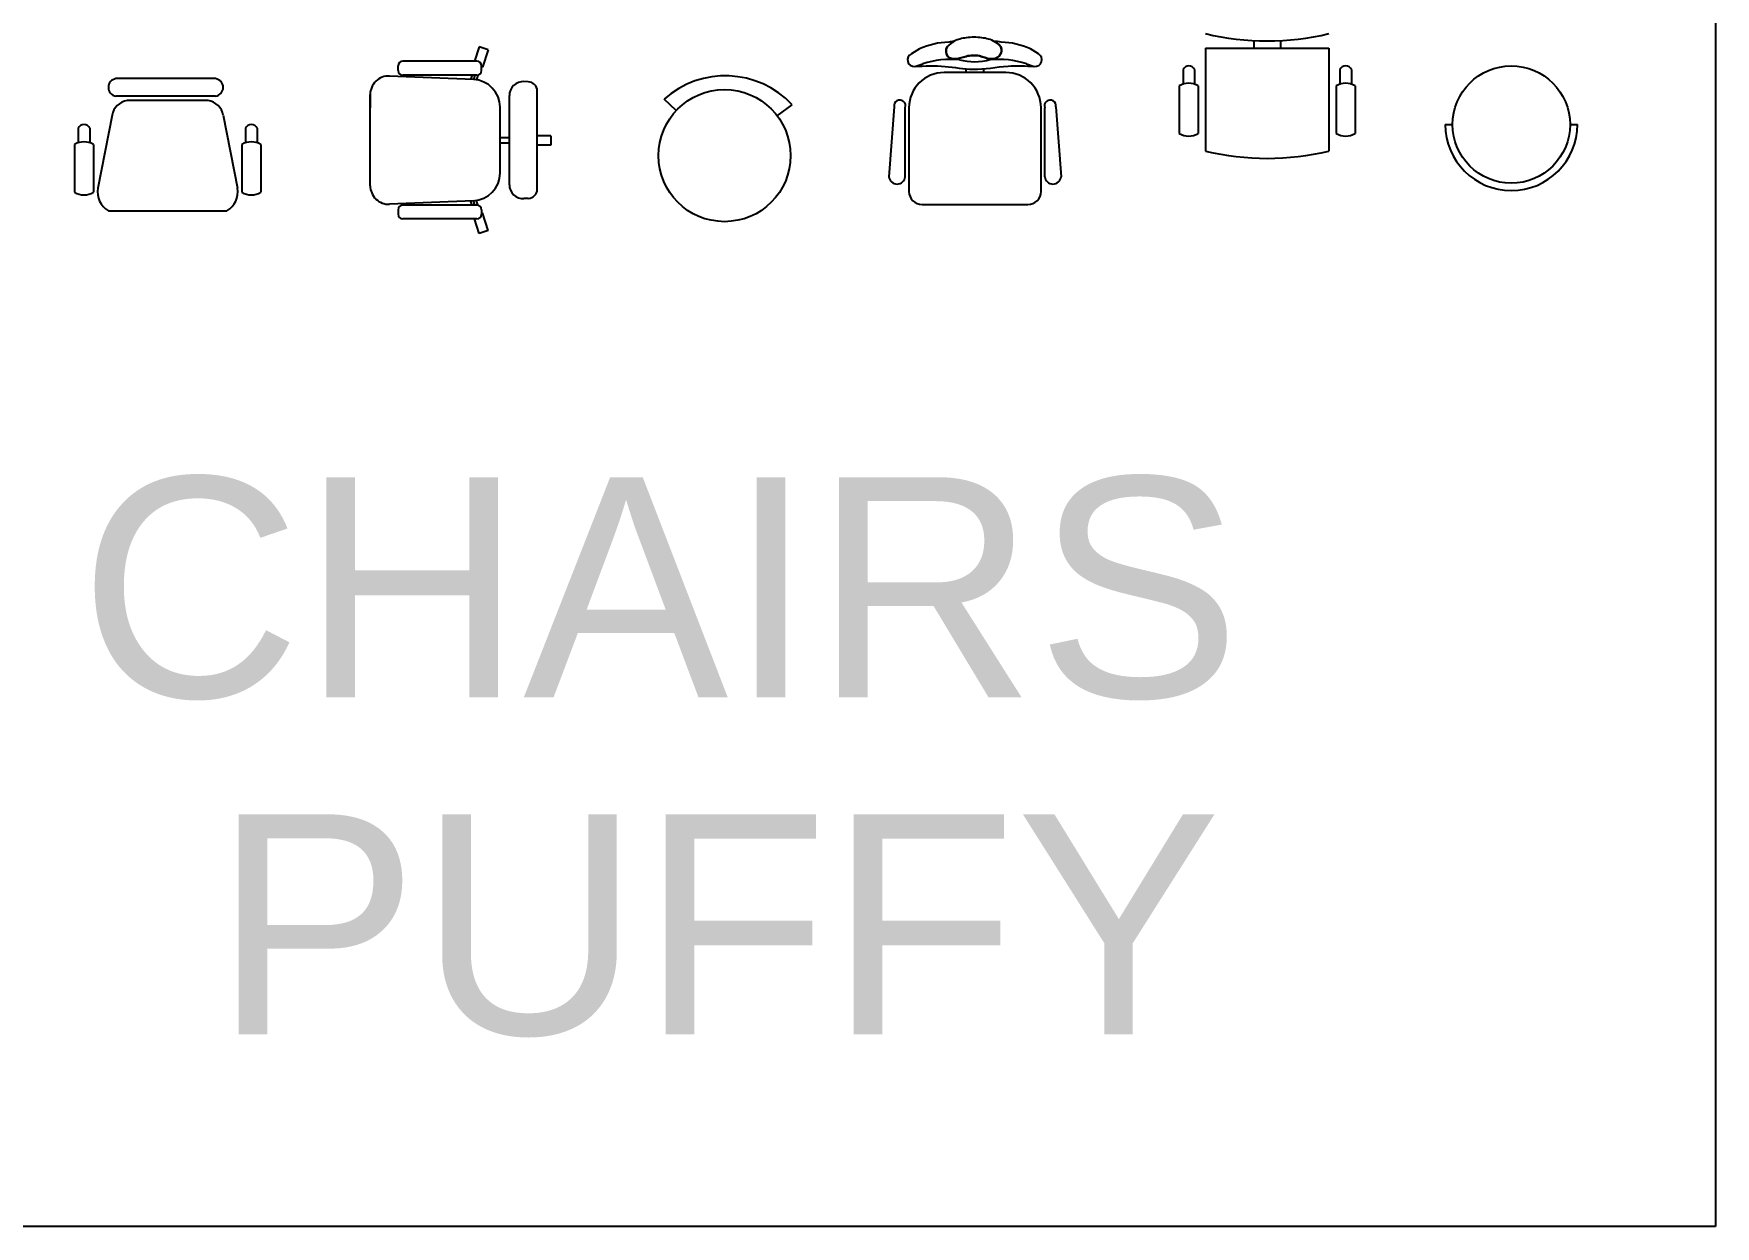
# Model space of a CAD drawing. Header units: metres. Extents: x 3586 to 7307, y 3108 to 6437.
# Drawn here: x 4052.531 to 4053.165, y 3261.363 to 3261.813 of the extents above; entities that cross this region are included whole.
import ezdxf

# ---------------------------------------------------------------- set-up
doc = ezdxf.new("R2010")
doc.units = ezdxf.units.M
doc.layers.add('FURNITURE', color=40, linetype='Continuous')
doc.styles.get("Standard").update_dxf_attribs({"font": 'arial.ttf'})

msp = doc.modelspace()

# ---------------------------------------------------------------- linework, layer by layer
for p, q in [((4053.165060419639, 3262.201409786619), (4053.165060419639, 3261.36325954664)), ((4052.698919352592, 3261.808156187853), (4052.697145296218, 3261.802696203758)), ((4052.702246219564, 3261.807075223247), (4052.698919352592, 3261.808156187853)), ((4052.702246219564, 3261.807075223247), (4052.700084290352, 3261.800421489302)), ((4052.668284934261, 3261.799198128812), (4052.668284934261, 3261.800947166285)), ((4052.698018571308, 3261.802696203758), (4052.670033971735, 3261.802696203758)), ((4052.698018571308, 3261.797449091338), (4052.670033971735, 3261.797449091338)), ((4052.696176024777, 3261.797449091338), (4052.695663293588, 3261.795871066998)), ((4052.697279452877, 3261.797449091338), (4052.696751950905, 3261.795825607204)), ((4052.698396291373, 3261.797490364298), (4052.697821490794, 3261.795721310017)), ((4052.699767608782, 3261.799198128812), (4052.699767608782, 3261.800947166285)), ((4052.700084290352, 3261.800421489302), (4052.699767608782, 3261.800524385382)), ((4052.696706414131, 3261.795827603642), (4052.665078112846, 3261.797145449529)), ((4052.717403610281, 3261.794965220469), (4052.71572738619, 3261.795035063139)), ((4052.720756058462, 3261.754454955325), (4052.720756058462, 3261.791470178098)), ((4052.657790709422, 3261.755769768637), (4052.657790709422, 3261.790155364786)), ((4052.657790709422, 3261.790155364786), (4052.657790709422, 3261.785098535763)), ((4052.706763758675, 3261.760582656895), (4052.706763758675, 3261.785342476528)), ((4052.710261833622, 3261.75613263384), (4052.710261833622, 3261.789792499583)), ((4052.710261833622, 3261.773858367264), (4052.706763758675, 3261.773858367264)), ((4052.72587137804, 3261.774557982254), (4052.720756058462, 3261.774557982254)), ((4052.72587137804, 3261.774557982254), (4052.72587137804, 3261.771059907307)), ((4052.710261833622, 3261.771759522296), (4052.706763758675, 3261.771759522296)), ((4052.72587137804, 3261.771059907307), (4052.720756058462, 3261.771059907307)), ((4052.696706414131, 3261.750097529781), (4052.665078112846, 3261.748779683894)), ((4052.668284934261, 3261.746727004611), (4052.668284934261, 3261.744977967138)), ((4052.698018571308, 3261.748476042085), (4052.670033971735, 3261.748476042085)), ((4052.696176024777, 3261.748476042085), (4052.695663293588, 3261.750054066425)), ((4052.697279452877, 3261.748476042085), (4052.696751950905, 3261.750099526219)), ((4052.698396291373, 3261.748434769126), (4052.697821490794, 3261.750203823406)), ((4052.699767608782, 3261.746727004611), (4052.699767608782, 3261.744977967138)), ((4052.717403610281, 3261.750959912954), (4052.71572738619, 3261.750890070284)), ((4052.698018571308, 3261.743228929665), (4052.670033971735, 3261.743228929665)), ((4052.698919352592, 3261.73776894557), (4052.697145296218, 3261.743228929665)), ((4052.702246219564, 3261.738849910176), (4052.700084290352, 3261.745503644121)), ((4052.702246219564, 3261.738849910176), (4052.698919352592, 3261.73776894557)), ((4053.165060419639, 3261.36325954664), (4052.37925082707, 3261.36325954664))]:
    msp.add_line(p, q)
for centre, radius, start, end in [((4052.670033971735, 3261.800947166285), 0.00174903747334182, 90, 180), ((4052.670033971735, 3261.799198128812), 0.00174903747334182, 180, 270), ((4052.698018571308, 3261.800947166285), 0.00174903747334182, 0, 90), ((4052.698018571308, 3261.799198128812), 0.00174903747334182, 270, 0), ((4052.664786859315, 3261.790155364786), 0.006996149893367281, 87.61405597200324, 180), ((4052.696269533835, 3261.785342476528), 0.01049422484005092, 0, 87.61405597200324), ((4052.715508946042, 3261.789792499583), 0.005247112420025461, 87.61405597200324, 180), ((4052.717257983515, 3261.791470178098), 0.003498074946683641, 0, 87.61405597200324), ((4052.696269533835, 3261.760582656895), 0.01049422484005092, 272.3859440279967, 0), ((4052.664786859315, 3261.755769768637), 0.006996149893367281, 180, 272.3859440279967), ((4052.715508946042, 3261.75613263384), 0.005247112420025461, 180, 272.3859440279967), ((4052.717257983515, 3261.754454955325), 0.003498074946683641, 272.3859440279967, 0), ((4052.670033971735, 3261.746727004611), 0.00174903747334182, 90, 180), ((4052.698018571308, 3261.746727004611), 0.00174903747334182, 0, 90), ((4052.670033971735, 3261.744977967138), 0.00174903747334182, 180, 270), ((4052.698018571308, 3261.744977967138), 0.00174903747334182, 270, 0)]:
    msp.add_arc(centre, radius, start, end)
at = {"layer": 'FURNITURE'}
for p, q in [((4052.991081917805, 3261.807594960833), (4052.991081917805, 3261.810490561343)), ((4053.001043370179, 3261.810488430699), (4053.001043370179, 3261.807594960833)), ((4052.864927886584, 3261.807337380156), (4052.861929700025, 3261.80549507683)), ((4052.909795649156, 3261.80549507683), (4052.906797462597, 3261.807337380156)), ((4052.972831430229, 3261.807594960833), (4053.019293581048, 3261.807594960833)), ((4052.972831430229, 3261.807594960833), (4052.972831430229, 3261.768856062393)), ((4053.019293581048, 3261.807594960833), (4053.019293581048, 3261.768850113192)), ((4052.863138475119, 3261.800769945085), (4052.866136661678, 3261.801769340604)), ((4052.897484369026, 3261.798466338862), (4052.874240980155, 3261.798466338862)), ((4052.882542190466, 3261.798466338862), (4052.882542190466, 3261.799859454246)), ((4052.889183158715, 3261.798466338862), (4052.889183158715, 3261.799888222011)), ((4052.905222418682, 3261.801769340604), (4052.908220605241, 3261.800769945085)), ((4052.96431715552, 3261.799558586801), (4052.964319369176, 3261.794123092643)), ((4052.968693276889, 3261.799549759848), (4052.968692723475, 3261.794245646178)), ((4053.023431734388, 3261.799549759848), (4053.023432287802, 3261.794245646178)), ((4053.027807855757, 3261.799558586801), (4053.027805642101, 3261.794123092643)), ((4052.599496244356, 3261.79615680242), (4052.561899537114, 3261.79615680242)), ((4052.962886026863, 3261.793436554879), (4052.962886026863, 3261.77550605129)), ((4052.970058549278, 3261.793436554879), (4052.970058549278, 3261.77550605129)), ((4053.022066461999, 3261.793436554879), (4053.022066461999, 3261.77550605129)), ((4053.029238984414, 3261.793436554879), (4053.029238984414, 3261.77550605129)), ((4052.599496244356, 3261.789515668147), (4052.561899537114, 3261.789515668147)), ((4052.596649122915, 3261.787855564438), (4052.566170343795, 3261.787855564438)), ((4052.773211121907, 3261.784092921365), (4052.768596230059, 3261.788405856688)), ((4052.811313428199, 3261.782096054848), (4052.816955470305, 3261.786330855029)), ((4052.855376214874, 3261.785548207426), (4052.853349600872, 3261.759173943389)), ((4052.859575508605, 3261.759173943389), (4052.859575508605, 3261.785184402363)), ((4052.860959043657, 3261.785184402363), (4052.860959043657, 3261.753639803181)), ((4052.910766305524, 3261.753639803181), (4052.910766305524, 3261.785184402363)), ((4052.912149840576, 3261.759173943389), (4052.912149840576, 3261.785184402363)), ((4052.916349134307, 3261.785548207426), (4052.918375748309, 3261.759173943389)), ((4052.560475768862, 3261.78232142423), (4052.555122290662, 3261.754818878043)), ((4052.602343753188, 3261.78232142423), (4052.607697176047, 3261.754818878043)), ((4053.063210695935, 3261.778848329978), (4053.065977766038, 3261.778848329978)), ((4053.110250887697, 3261.778848329978), (4053.113017957801, 3261.778848329978)), ((4052.547674500112, 3261.777441751444), (4052.547676796781, 3261.772009882147)), ((4052.552050704493, 3261.77743292449), (4052.552050068068, 3261.771988935427)), ((4052.610741036173, 3261.77743292449), (4052.610741672599, 3261.771988935427)), ((4052.615117240554, 3261.777441751444), (4052.615114971557, 3261.772009882147)), ((4052.546243482138, 3261.771319691852), (4052.546243482138, 3261.753315418173)), ((4052.553415921541, 3261.771319691852), (4052.553415921541, 3261.753315418173)), ((4052.609375819125, 3261.771319691852), (4052.609375819125, 3261.753315418173)), ((4052.616548230858, 3261.771319691852), (4052.616548230858, 3261.753315418173)), ((4052.865939769844, 3261.748659076994), (4052.905785579337, 3261.748659076994)), ((4052.559052083624, 3261.746349485211), (4052.603767383086, 3261.746349485211))]:
    msp.add_line(p, q, dxfattribs=at)
for centre, radius in [((4053.088114326868, 3261.778848329978), 0.02213656082970215), ((4052.791424485779, 3261.767108645068), 0.02490363093341491)]:
    msp.add_circle(centre, radius, dxfattribs=at)
for centre, radius, start, end in [((4052.88586267459, 3261.74558210916), 0.06508289021009599, 97.0094000807546, 98.7578837847737), ((4052.88586267459, 3261.74558210916), 0.06508289021009606, 81.24211621522632, 83.784786938277), ((4052.996062643992, 3261.909376792225), 0.09901462293517474, 256.4232999981892, 283.5767000018108), ((4052.862856485194, 3261.803214986164), 0.002461248503559474, 112.1201961187936, 276.5789337146614), ((4052.876609603452, 3261.782144007645), 0.02776992127245584, 91.35445090378954, 114.8763126078449), ((4052.895115745729, 3261.782144007645), 0.02776992127245584, 65.12368739215518, 88.64554909621047), ((4052.908500968507, 3261.803301563854), 0.002547095827996127, 263.6805489961031, 59.44955335098038), ((4052.874240980155, 3261.785184402363), 0.01328193649782124, 90, 180), ((4052.876680110365, 3261.768976670464), 0.03444595077981235, 84.46373978562454, 107.8235565697009), ((4052.885697163426, 3261.824769196441), 0.02224819020094516, 255.171628082761, 285.2907366975242), ((4052.894470954932, 3261.767734399092), 0.03569273338523965, 72.46894012898181, 94.67093439495643), ((4052.897484369026, 3261.785184402363), 0.01328193649782116, 0, 90), ((4052.966503140902, 3261.79854412356), 0.002409943734917288, 24.66384999590742, 155.1051000021528), ((4053.025621870375, 3261.79854412356), 0.002409949269057494, 24.8951099982157, 155.3360000007767), ((4052.562411943155, 3261.792836235283), 0.003359862299101258, 98.77221999770279, 261.2278000008388), ((4052.598983893656, 3261.792836235283), 0.003359853997890948, 278.7713999966623, 81.22860999795542), ((4052.791707608933, 3261.762472585134), 0.03473717203239914, 43.37911000338603, 131.7070000007289), ((4052.966472426424, 3261.787479551019), 0.006953204439413593, 58.95133000168358, 121.0487000007107), ((4053.02565286156, 3261.787479523348), 0.006953229343044527, 58.95140999517172, 121.0485999991781), ((4052.567095486013, 3261.781206682369), 0.00671293697523811, 97.92148000445961, 170.441299997279), ((4052.595723897684, 3261.781206571686), 0.006713044890972153, 9.559449997290725, 82.07820999642738), ((4052.857521914514, 3261.785897878376), 0.002174004763893121, 340.8413434361701, 189.2557636144464), ((4052.914203434667, 3261.785897878376), 0.002174004763893121, 350.7442363855537, 199.1586565638299), ((4052.549860568507, 3261.77642717752), 0.002410015678739984, 24.66501000035521, 155.1038999995279), ((4052.61293117216, 3261.77642717752), 0.002410018445810088, 24.89610999745385, 155.3349999979391), ((4053.088114326868, 3261.778848329978), 0.02490363093341491, 180, 0), ((4052.549829688004, 3261.765362687991), 0.006953187836992971, 58.95128999687243, 121.0487000007107), ((4052.612962024992, 3261.765362743332), 0.006953115893170274, 58.95114999859582, 121.0489000005652), ((4052.966472426424, 3261.781463055151), 0.006953204439413593, 238.9512999992893, 301.0487000007107), ((4053.02565286156, 3261.781463082822), 0.006953221041834214, 238.9512999992893, 301.0485999991781), ((4052.996074819101, 3261.865088977424), 0.09900015115853232, 256.4212000040454, 283.5640000017117), ((4052.549829688004, 3261.759272394363), 0.006953187836992971, 238.9512999992893, 301.0487000007107), ((4052.563119261616, 3261.753383073037), 0.008124853865148276, 169.8214999989017, 239.9610999960091), ((4052.599700177423, 3261.753383073037), 0.008124853865148276, 300.0389000039909, 10.1785199967545), ((4052.612962024992, 3261.759272311351), 0.006953115893170274, 238.9510999994347, 301.0489000005652), ((4052.856462554739, 3261.759519827152), 0.00313211068666812, 186.3401917459099, 353.6598082540901), ((4052.865939769844, 3261.753639803181), 0.004980726186682857, 180, 270), ((4052.905785579337, 3261.753639803181), 0.004980726186682936, 270, 0), ((4052.915262794442, 3261.759519827152), 0.00313211068666812, 186.3401917459099, 353.6598082540901)]:
    msp.add_arc(centre, radius, start, end, dxfattribs=at)
at = {"layer": 'FURNITURE', "start_tangent": (0.6457865088571212, 0.7635180318618096), "end_tangent": (0.6457865088571212, 0.7635180318618096)}
msp.add_spline([(4052.875406103661, 3261.808117308615), (4052.878016362858, 3261.810231291994), (4052.882521552376, 3261.811565538197), (4052.888399966698, 3261.811565538197), (4052.893395725748, 3261.810019893585), (4052.895844936903, 3261.807265665283), (4052.894927106352, 3261.804646319084), (4052.891660263702, 3261.803621569547), (4052.887560193162, 3261.804707080605), (4052.882521552376, 3261.804559056347), (4052.878520278974, 3261.803621569547), (4052.875652663956, 3261.804515351714), (4052.875406103661, 3261.808117308615)], degree=3, dxfattribs=at)
at = {"layer": 'FURNITURE'}
msp.add_open_spline([(4052.892908764161, 3261.810282458618), (4052.893071529263, 3261.810199964683), (4052.894378207274, 3261.809496326757), (4052.896499237454, 3261.807763403324), (4052.895125351017, 3261.80403232864), (4052.891251501856, 3261.803194351897), (4052.887413042081, 3261.805178839103), (4052.882715277181, 3261.804873406125), (4052.879033491667, 3261.803313286614), (4052.874980204299, 3261.803970348393), (4052.874628924184, 3261.807198443733), (4052.875406103661, 3261.808117308615), (4052.876105682929, 3261.808944426214), (4052.87697050834, 3261.80964895451), (4052.87792046754, 3261.810178579229)], degree=3, knots=[6.737292947571653, 6.737292947571653, 6.737292947571653, 6.737292947571653, 6.926225213823479, 8.25821289861246, 9.26125857049072, 10.49859442308632, 12.03138313993867, 13.8530986885081, 15.33829106101617, 16.42379837084926, 17.72856682527399, 17.72856682527399, 17.72856682527399, 18.9030561020559, 18.9030561020559, 18.9030561020559, 18.9030561020559], dxfattribs=at)
msp.add_spline([(4052.863138475119, 3261.800769945085), (4052.874567799099, 3261.800787590567), (4052.885121536212, 3261.799713570749), (4052.898313142172, 3261.800877092061), (4052.908220605241, 3261.800769945085)], degree=3, dxfattribs=at)

# ---------------------------------------------------------------- texts
for s, p in [('CHAIRS', (4052.548021764141, 3261.562798106603)), ('PUFFY', (4052.598646369315, 3261.435668565494))]:
    msp.add_text(s, height=0.08301210311138305).set_placement(p)

doc.saveas('drawing.dxf')
